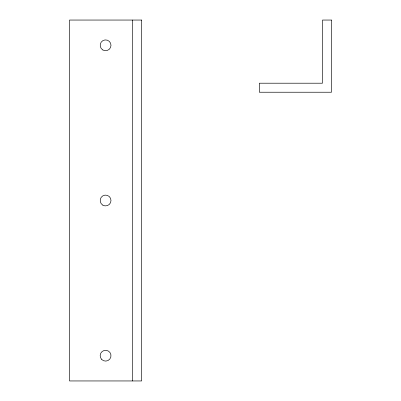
<?xml version="1.0" encoding="UTF-8"?>
<svg xmlns="http://www.w3.org/2000/svg" width="401" height="401" viewBox="0 0 401 401"><rect width="100%" height="100%" fill="white"/><g stroke="black" fill="none" stroke-linecap="round" stroke-linejoin="round"><path stroke-width="0.6" d="M132.651 20.05L132.651 380.95M141.673 20.05L69.493 20.05L69.493 380.95L141.673 380.95L141.673 20.05M331.507 20.05L322.484 20.05L322.484 83.207L259.327 83.207L259.327 92.23L331.507 92.23L331.507 20.05M102.877 50A5.413 5.413 0 0 0 110.997 45.313A5.413 5.413 0 0 0 102.877 40.626A5.413 5.413 0 0 0 102.877 50M101.754 359.517A5.413 5.413 0 0 0 110.811 357.09A5.413 5.413 0 0 0 104.18 350.459A5.413 5.413 0 0 0 101.754 359.517M102.877 205.187A5.413 5.413 0 0 0 110.997 200.5A5.413 5.413 0 0 0 102.877 195.813A5.413 5.413 0 0 0 102.877 205.187"/></g></svg>
